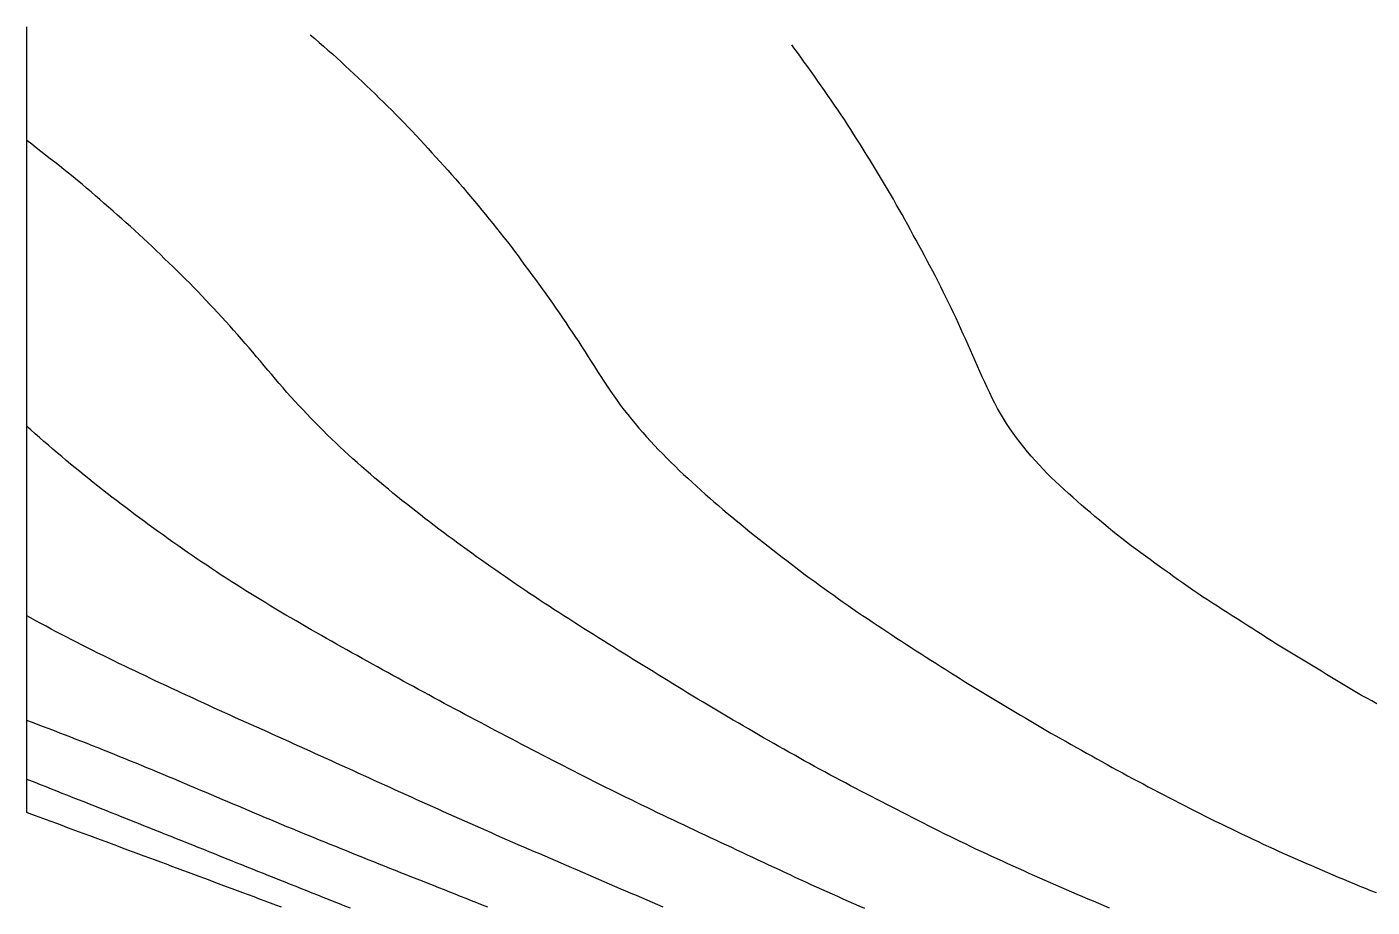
# Model space of a CAD drawing. Extents: x -4 to 218, y 0 to 27.
# Drawn here: x -3.95 to 19.06, y 9.73 to 24.79 of the extents above; entities that cross this region are included whole.
import ezdxf

# ---------------------------------------------------------------- set-up
doc = ezdxf.new("R2010")
doc.units = 0
doc.header["$MEASUREMENT"] = 0
doc.layers.add('Buttocks', color=7, linetype='Continuous')

msp = doc.modelspace()

# ---------------------------------------------------------------- linework, layer by layer
at = {"layer": 'Buttocks', "color": 135}
for points in [[(0.40865, 9.73063), (0.31156, 9.76699), (0.21802, 9.80201), (0.12543, 9.83667), (0.03061, 9.87216), (-0.06109, 9.90646), (-0.15541, 9.94172), (-0.25287, 9.97812), (-0.34431, 10.01226), (-0.43751, 10.04703), (-0.53208, 10.08229), (-0.6235, 10.11636), (-0.71749, 10.15137), (-0.81341, 10.18708), (-0.90541, 10.22133), (-1.00098, 10.25689), (-1.0959, 10.2922), (-1.18685, 10.32602), (-1.28183, 10.36134), (-1.37487, 10.39592), (-1.46725, 10.43026), (-1.56246, 10.46564), (-1.65604, 10.50041), (-1.7495, 10.53512), (-1.84572, 10.57086), (-1.93965, 10.60573), (-2.03167, 10.6399), (-2.12698, 10.67527), (-2.22174, 10.71044), (-2.31244, 10.7441), (-2.4076, 10.7794), (-2.501, 10.81405), (-2.59341, 10.84833), (-2.68845, 10.88357), (-2.78145, 10.91806), (-2.8741, 10.95242), (-2.96941, 10.98776), (-3.06302, 11.02247), (-3.15537, 11.0567), (-3.25111, 11.0922), (-3.34583, 11.12731), (-3.43808, 11.1615), (-3.53389, 11.19701), (-3.62858, 11.23211), (-3.72003, 11.26601), (-3.8155, 11.30139), (-3.91125, 11.33688), (-3.948, 11.3505), (-3.948, 11.41398), (-3.948, 11.51565), (-3.948, 11.61215), (-3.948, 11.71515), (-3.948, 11.81667), (-3.948, 11.91488), (-3.948, 12.00943), (-3.948, 12.11699), (-3.948, 12.21449), (-3.948, 12.31659), (-3.948, 12.4129), (-3.948, 12.51286), (-3.948, 12.61382), (-3.948, 12.71727), (-3.948, 12.81613), (-3.948, 12.91481), (-3.948, 13.01498), (-3.948, 13.11489), (-3.948, 13.21214), (-3.948, 13.31822), (-3.948, 13.41435), (-3.948, 13.5139), (-3.948, 13.6169), (-3.948, 13.71359), (-3.948, 13.81816), (-3.948, 13.91848), (-3.948, 14.01533), (-3.948, 14.11128), (-3.948, 14.21332), (-3.948, 14.31598), (-3.948, 14.41048), (-3.948, 14.51324), (-3.948, 14.61622), (-3.948, 14.71643), (-3.948, 14.81484), (-3.948, 14.91605), (-3.948, 15.01945), (-3.948, 15.11093), (-3.948, 15.21716), (-3.948, 15.31712), (-3.948, 15.41615), (-3.948, 15.51768), (-3.948, 15.61326), (-3.948, 15.71791), (-3.948, 15.81355), (-3.948, 15.91759), (-3.948, 16.0166), (-3.948, 16.11938), (-3.948, 16.2134), (-3.948, 16.31833), (-3.948, 16.41707), (-3.948, 16.51511), (-3.948, 16.61806), (-3.948, 16.71807), (-3.948, 16.81373), (-3.948, 16.91702), (-3.948, 17.01838), (-3.948, 17.11729), (-3.948, 17.215), (-3.948, 17.3177), (-3.948, 17.41796), (-3.948, 17.51415), (-3.948, 17.61731), (-3.948, 17.71784), (-3.948, 17.81621), (-3.948, 17.91624), (-3.948, 18.01783), (-3.948, 18.11879), (-3.948, 18.21903), (-3.948, 18.31572), (-3.948, 18.41579), (-3.948, 18.51899), (-3.948, 18.62212), (-3.948, 18.7213), (-3.948, 18.81886), (-3.948, 18.92122), (-3.948, 19.0216), (-3.948, 19.12091), (-3.948, 19.22168), (-3.948, 19.32028), (-3.948, 19.42023), (-3.948, 19.52216), (-3.948, 19.62265), (-3.948, 19.7192), (-3.948, 19.82271), (-3.948, 19.85647), (-3.948, 19.91758), (-3.948, 20.02156), (-3.948, 20.1234), (-3.948, 20.22009), (-3.948, 20.31971), (-3.948, 20.41988), (-3.948, 20.51938), (-3.948, 20.61746), (-3.948, 20.71465), (-3.948, 20.81813), (-3.948, 20.9203), (-3.948, 21.02378), (-3.948, 21.12462), (-3.948, 21.21878), (-3.948, 21.32053), (-3.948, 21.42083), (-3.948, 21.51809), (-3.948, 21.61324), (-3.948, 21.71908), (-3.948, 21.82186), (-3.948, 21.92267), (-3.948, 22.02448), (-3.948, 22.12032), (-3.948, 22.21929), (-3.948, 22.31977), (-3.948, 22.4195), (-3.948, 22.51558), (-3.948, 22.62074), (-3.948, 22.7245), (-3.948, 22.82276), (-3.948, 22.92197), (-3.948, 23.02147), (-3.948, 23.11991), (-3.948, 23.21718), (-3.948, 23.31783), (-3.948, 23.42068), (-3.948, 23.52296), (-3.948, 23.62464), (-3.948, 23.72525), (-3.948, 23.82134), (-3.948, 23.91925), (-3.948, 24.0209), (-3.948, 24.12049), (-3.948, 24.22183), (-3.948, 24.32438), (-3.948, 24.42693), (-3.948, 24.52363), (-3.948, 24.62288), (-3.948, 24.72), (-3.948, 24.79147)], [(1.58366, 9.71359), (1.4909, 9.75056), (1.39811, 9.78757), (1.3049, 9.82476), (1.21162, 9.862), (1.11871, 9.89911), (1.02583, 9.93621), (0.93334, 9.97317), (0.84024, 10.01039), (0.74763, 10.04741), (0.65452, 10.08464), (0.56139, 10.12188), (0.46827, 10.1591), (0.37599, 10.19598), (0.28269, 10.23323), (0.18931, 10.27044), (0.0963, 10.3074), (0.00382, 10.34422), (-0.08924, 10.38147), (-0.1822, 10.41878), (-0.27493, 10.45603), (-0.36724, 10.49312), (-0.46014, 10.53044), (-0.55347, 10.56792), (-0.64624, 10.60514), (-0.73949, 10.64253), (-0.83225, 10.67969), (-0.92461, 10.71665), (-1.01779, 10.7539), (-1.11072, 10.79102), (-1.20362, 10.8281), (-1.29689, 10.86531), (-1.3897, 10.90231), (-1.48243, 10.93927), (-1.57505, 10.97616), (-1.66832, 11.01332), (-1.76155, 11.05045), (-1.85505, 11.08771), (-1.94756, 11.12472), (-2.04054, 11.16182), (-2.1331, 11.19871), (-2.22592, 11.2357), (-2.31881, 11.27269), (-2.4119, 11.30977), (-2.50467, 11.34671), (-2.59772, 11.38375), (-2.6909, 11.42084), (-2.78428, 11.458), (-2.87671, 11.49477), (-2.96989, 11.53181), (-3.0637, 11.56897), (-3.15623, 11.60551), (-3.24891, 11.64215), (-3.34222, 11.67905), (-3.43498, 11.71575), (-3.52789, 11.7525), (-3.62095, 11.78932), (-3.71383, 11.82607), (-3.807, 11.86293), (-3.90026, 11.89983), (-3.948, 11.91872), (-3.948, 11.96899), (-3.948, 12.07095), (-3.948, 12.16924), (-3.948, 12.26826), (-3.948, 12.37124), (-3.948, 12.46904), (-3.948, 12.56967), (-3.948, 12.67034), (-3.948, 12.76978), (-3.948, 12.86921), (-3.948, 12.9703), (-3.948, 13.06875), (-3.948, 13.17157), (-3.948, 13.26919), (-3.948, 13.37228), (-3.948, 13.46988), (-3.948, 13.57189), (-3.948, 13.67015), (-3.948, 13.77218), (-3.948, 13.87025), (-3.948, 13.97219), (-3.948, 14.06977), (-3.948, 14.17127), (-3.948, 14.27252), (-3.948, 14.37228), (-3.948, 14.47237), (-3.948, 14.57238), (-3.948, 14.67225), (-3.948, 14.77174), (-3.948, 14.87093), (-3.948, 14.97015), (-3.948, 15.07202), (-3.948, 15.17273), (-3.948, 15.27131), (-3.948, 15.37025), (-3.948, 15.47327), (-3.948, 15.57176), (-3.948, 15.67069), (-3.948, 15.77285), (-3.948, 15.87223), (-3.948, 15.97091), (-3.948, 16.07356), (-3.948, 16.17195), (-3.948, 16.27301), (-3.948, 16.37207), (-3.948, 16.47351), (-3.948, 16.5715), (-3.948, 16.67332), (-3.948, 16.77131), (-3.948, 16.87259), (-3.948, 16.97394), (-3.948, 17.07123), (-3.948, 17.17345), (-3.948, 17.27342), (-3.948, 17.37237), (-3.948, 17.47401), (-3.948, 17.57175), (-3.948, 17.67421), (-3.948, 17.77427), (-3.948, 17.87414), (-3.948, 17.97339), (-3.948, 18.07258), (-3.948, 18.17258), (-3.948, 18.27293), (-3.948, 18.37424), (-3.948, 18.47461), (-3.948, 18.57436), (-3.948, 18.67498), (-3.948, 18.77454), (-3.948, 18.87313), (-3.948, 18.97193), (-3.948, 19.07522), (-3.948, 19.17357), (-3.948, 19.27278), (-3.948, 19.37388), (-3.948, 19.4751), (-3.948, 19.57523), (-3.948, 19.67446), (-3.948, 19.77461), (-3.948, 19.87391), (-3.948, 19.97288), (-3.948, 20.07362), (-3.948, 20.17431), (-3.948, 20.27511), (-3.948, 20.37535), (-3.948, 20.47485), (-3.948, 20.57401), (-3.948, 20.6727), (-3.948, 20.77558), (-3.948, 20.87428), (-3.948, 20.97451), (-3.948, 21.07543), (-3.948, 21.17388), (-3.948, 21.27575), (-3.948, 21.37546), (-3.948, 21.4744), (-3.948, 21.57375), (-3.948, 21.67359), (-3.948, 21.7758), (-3.948, 21.87532), (-3.948, 21.97469), (-3.948, 22.07569), (-3.948, 22.17556), (-3.948, 22.27527), (-3.948, 22.37474), (-3.948, 22.47379), (-3.948, 22.577), (-3.948, 22.67602), (-3.948, 22.77427), (-3.948, 22.8772), (-3.948, 22.97609), (-3.948, 23.07438), (-3.948, 23.17703), (-3.948, 23.27718), (-3.948, 23.37566), (-3.948, 23.47458), (-3.948, 23.57753), (-3.948, 23.67644), (-3.948, 23.77572), (-3.948, 23.87479), (-3.948, 23.97701), (-3.948, 24.07833), (-3.948, 24.17777), (-3.948, 24.27748), (-3.948, 24.37651), (-3.948, 24.47581), (-3.948, 24.57551), (-3.948, 24.67521), (-3.948, 24.79147)], [(3.93487, 9.73219), (3.8419, 9.76895), (3.74903, 9.80562), (3.65535, 9.84258), (3.56257, 9.87926), (3.46965, 9.91608), (3.37669, 9.95296), (3.28454, 9.98954), (3.19128, 10.02657), (3.09826, 10.06351), (3.00543, 10.10038), (2.91225, 10.13738), (2.8188, 10.17447), (2.7262, 10.2112), (2.63322, 10.24804), (2.54002, 10.28491), (2.44717, 10.32171), (2.35405, 10.35881), (2.26181, 10.39568), (2.16878, 10.43292), (2.07598, 10.47011), (1.98356, 10.50717), (1.89036, 10.54455), (1.79718, 10.58193), (1.70466, 10.61905), (1.61168, 10.65635), (1.51891, 10.69356), (1.42591, 10.73082), (1.33286, 10.76815), (1.24042, 10.80582), (1.14841, 10.84348), (1.05565, 10.8815), (0.96313, 10.91945), (0.87052, 10.95746), (0.77778, 10.99554), (0.68523, 11.03357), (0.59271, 11.0716), (0.50026, 11.10963), (0.4083, 11.14751), (0.31537, 11.18594), (0.22271, 11.22482), (0.13077, 11.26353), (0.03889, 11.30221), (-0.05271, 11.34079), (-0.14535, 11.37982), (-0.23755, 11.41869), (-0.32957, 11.45753), (-0.42209, 11.49662), (-0.51367, 11.53537), (-0.60627, 11.57459), (-0.69793, 11.61345), (-0.79035, 11.65265), (-0.88283, 11.69188), (-0.97431, 11.73061), (-1.06666, 11.76962), (-1.15894, 11.80861), (-1.25124, 11.8476), (-1.34317, 11.88641), (-1.43515, 11.9252), (-1.52715, 11.96395), (-1.61948, 12.00276), (-1.71204, 12.04153), (-1.80436, 12.08003), (-1.89659, 12.11829), (-1.98885, 12.15635), (-2.08169, 12.19439), (-2.17449, 12.23215), (-2.26666, 12.2695), (-2.3592, 12.3069), (-2.45202, 12.34436), (-2.54552, 12.38203), (-2.63805, 12.41924), (-2.73091, 12.45648), (-2.82372, 12.49356), (-2.91665, 12.53042), (-3.00972, 12.56699), (-3.10275, 12.60317), (-3.19631, 12.63929), (-3.28971, 12.67521), (-3.38306, 12.71103), (-3.47636, 12.74676), (-3.56961, 12.78243), (-3.66312, 12.81814), (-3.75642, 12.85368), (-3.85076, 12.88946), (-3.948, 12.92617), (-3.948, 13.0261), (-3.948, 13.12304), (-3.948, 13.22617), (-3.948, 13.3245), (-3.948, 13.42507), (-3.948, 13.52577), (-3.948, 13.62428), (-3.948, 13.72637), (-3.948, 13.82294), (-3.948, 13.92601), (-3.948, 14.02672), (-3.948, 14.12618), (-3.948, 14.22556), (-3.948, 14.32282), (-3.948, 14.42181), (-3.948, 14.52308), (-3.948, 14.62225), (-3.948, 14.72338), (-3.948, 14.82522), (-3.948, 14.92626), (-3.948, 15.02626), (-3.948, 15.12403), (-3.948, 15.224), (-3.948, 15.32613), (-3.948, 15.42641), (-3.948, 15.52239), (-3.948, 15.62543), (-3.948, 15.72708), (-3.948, 15.82535), (-3.948, 15.92425), (-3.948, 16.027), (-3.948, 16.12406), (-3.948, 16.22586), (-3.948, 16.3259), (-3.948, 16.42564), (-3.948, 16.52442), (-3.948, 16.62666), (-3.948, 16.72341), (-3.948, 16.82717), (-3.948, 16.92499), (-3.948, 17.02595), (-3.948, 17.12687), (-3.948, 17.22258), (-3.948, 17.32728), (-3.948, 17.42489), (-3.948, 17.52637), (-3.948, 17.62479), (-3.948, 17.72483), (-3.948, 17.8243), (-3.948, 17.92716), (-3.948, 18.02602), (-3.948, 18.12597), (-3.948, 18.22592), (-3.948, 18.3237), (-3.948, 18.42542), (-3.948, 18.52654), (-3.948, 18.62543), (-3.948, 18.7229), (-3.948, 18.82638), (-3.948, 18.92627), (-3.948, 19.02425), (-3.948, 19.12727), (-3.948, 19.22443), (-3.948, 19.32585), (-3.948, 19.42602), (-3.948, 19.52257), (-3.948, 19.62481), (-3.948, 19.7264), (-3.948, 19.82704), (-3.948, 19.9266), (-3.948, 20.02632), (-3.948, 20.12565), (-3.948, 20.22461), (-3.948, 20.3232), (-3.948, 20.42304), (-3.948, 20.52419), (-3.948, 20.62482), (-3.948, 20.72399), (-3.948, 20.8224), (-3.948, 20.92549), (-3.948, 21.02495), (-3.948, 21.12704), (-3.948, 21.22639), (-3.948, 21.32559), (-3.948, 21.42305), (-3.948, 21.52248), (-3.948, 21.62377), (-3.948, 21.72544), (-3.948, 21.82738), (-3.948, 21.92698), (-3.948, 22.02476), (-3.948, 22.12498), (-3.948, 22.22769), (-3.948, 22.32608), (-3.948, 22.42384), (-3.948, 22.52713), (-3.948, 22.62638), (-3.948, 22.72348), (-3.948, 22.82754), (-3.948, 22.92683), (-3.948, 23.02355), (-3.948, 23.12743), (-3.948, 23.22729), (-3.948, 23.32367), (-3.948, 23.42589), (-3.948, 23.52779), (-3.948, 23.62639), (-3.948, 23.72417), (-3.948, 23.8252), (-3.948, 23.92706), (-3.948, 24.02784), (-3.948, 24.12676), (-3.948, 24.22499), (-3.948, 24.32333), (-3.948, 24.4257), (-3.948, 24.52733), (-3.948, 24.62799), (-3.948, 24.72765), (-3.948, 24.79147)], [(6.93617, 9.7319), (6.8442, 9.77129), (6.7521, 9.81091), (6.66038, 9.85057), (6.56849, 9.89002), (6.47667, 9.92938), (6.38469, 9.96881), (6.29292, 10.00819), (6.2011, 10.04765), (6.10885, 10.08743), (6.01693, 10.12727), (5.92538, 10.16699), (5.83376, 10.20653), (5.74202, 10.24593), (5.64994, 10.28542), (5.55804, 10.32489), (5.46647, 10.36429), (5.37431, 10.40407), (5.28269, 10.4437), (5.19074, 10.48352), (5.09886, 10.52332), (5.00721, 10.56299), (4.91515, 10.60269), (4.82316, 10.64219), (4.73191, 10.68156), (4.63979, 10.72148), (4.5481, 10.7613), (4.45663, 10.80109), (4.36496, 10.841), (4.27337, 10.88091), (4.18134, 10.92107), (4.08957, 10.96117), (3.99792, 11.00135), (3.90624, 11.04187), (3.81509, 11.08211), (3.72331, 11.1225), (3.63223, 11.16263), (3.54088, 11.203), (3.44917, 11.24365), (3.35795, 11.28423), (3.26663, 11.325), (3.17522, 11.36594), (3.08424, 11.40678), (2.99302, 11.4478), (2.90159, 11.48898), (2.81031, 11.53015), (2.71929, 11.57123), (2.62793, 11.61246), (2.53685, 11.65373), (2.44611, 11.69488), (2.35505, 11.73622), (2.2639, 11.77764), (2.17272, 11.81911), (2.08182, 11.8605), (1.99062, 11.90208), (1.89996, 11.94348), (1.80855, 11.98528), (1.71783, 12.02681), (1.62712, 12.06837), (1.53584, 12.1102), (1.44484, 12.15182), (1.35358, 12.19294), (1.26235, 12.23414), (1.1717, 12.27515), (1.08045, 12.31647), (0.98929, 12.35777), (0.89832, 12.39901), (0.8072, 12.44034), (0.716, 12.48173), (0.62517, 12.52296), (0.53369, 12.5645), (0.44287, 12.60574), (0.35183, 12.64706), (0.26065, 12.68837), (0.16885, 12.72921), (0.07795, 12.76965), (-0.01333, 12.81036), (-0.10456, 12.85112), (-0.19585, 12.89196), (-0.28718, 12.9329), (-0.3786, 12.97397), (-0.46984, 13.01507), (-0.56102, 13.05628), (-0.65217, 13.09768), (-0.74281, 13.13915), (-0.83395, 13.18133), (-0.92482, 13.2231), (-1.01581, 13.26435), (-1.10691, 13.30563), (-1.19805, 13.34725), (-1.28874, 13.38908), (-1.37912, 13.43111), (-1.46968, 13.47345), (-1.56052, 13.51609), (-1.65078, 13.55855), (-1.74148, 13.60132), (-1.83178, 13.64404), (-1.9224, 13.68734), (-2.0122, 13.73033), (-2.10261, 13.77334), (-2.19305, 13.81644), (-2.28269, 13.85937), (-2.37327, 13.9031), (-2.46341, 13.94701), (-2.55271, 13.99084), (-2.64255, 14.03516), (-2.73223, 14.07957), (-2.82202, 14.12421), (-2.91171, 14.16918), (-3.00034, 14.21447), (-3.08961, 14.25981), (-3.17854, 14.30507), (-3.26741, 14.3506), (-3.35627, 14.39662), (-3.44515, 14.44321), (-3.5332, 14.48988), (-3.62136, 14.53697), (-3.70976, 14.58442), (-3.79773, 14.63182), (-3.88572, 14.67943), (-3.948, 14.71361), (-3.948, 14.74314), (-3.948, 14.84407), (-3.948, 14.94386), (-3.948, 15.04306), (-3.948, 15.14385), (-3.948, 15.24463), (-3.948, 15.34489), (-3.948, 15.44512), (-3.948, 15.54555), (-3.948, 15.64291), (-3.948, 15.7438), (-3.948, 15.84457), (-3.948, 15.94491), (-3.948, 16.04518), (-3.948, 16.14361), (-3.948, 16.24477), (-3.948, 16.34544), (-3.948, 16.44368), (-3.948, 16.5456), (-3.948, 16.64355), (-3.948, 16.74556), (-3.948, 16.84355), (-3.948, 16.94531), (-3.948, 17.04366), (-3.948, 17.14552), (-3.948, 17.24367), (-3.948, 17.34577), (-3.948, 17.44364), (-3.948, 17.54546), (-3.948, 17.64566), (-3.948, 17.74531), (-3.948, 17.84558), (-3.948, 17.94563), (-3.948, 18.04558), (-3.948, 18.14567), (-3.948, 18.24515), (-3.948, 18.34361), (-3.948, 18.44582), (-3.948, 18.5457), (-3.948, 18.64561), (-3.948, 18.74582), (-3.948, 18.84575), (-3.948, 18.94326), (-3.948, 19.04503), (-3.948, 19.14592), (-3.948, 19.24451), (-3.948, 19.34571), (-3.948, 19.44477), (-3.948, 19.54278), (-3.948, 19.64555), (-3.948, 19.74538), (-3.948, 19.84506), (-3.948, 19.94431), (-3.948, 20.04386), (-3.948, 20.14377), (-3.948, 20.24359), (-3.948, 20.34477), (-3.948, 20.44547), (-3.948, 20.54565), (-3.948, 20.64544), (-3.948, 20.74464), (-3.948, 20.84419), (-3.948, 20.94434), (-3.948, 21.04572), (-3.948, 21.14585), (-3.948, 21.24533), (-3.948, 21.34468), (-3.948, 21.44438), (-3.948, 21.54461), (-3.948, 21.64524), (-3.948, 21.74535), (-3.948, 21.84575), (-3.948, 21.94602), (-3.948, 22.04587), (-3.948, 22.14441), (-3.948, 22.24432), (-3.948, 22.34517), (-3.948, 22.44593), (-3.948, 22.5464), (-3.948, 22.64465), (-3.948, 22.74432), (-3.948, 22.84562), (-3.948, 22.94627), (-3.948, 23.04599), (-3.948, 23.14401), (-3.948, 23.2448), (-3.948, 23.34566), (-3.948, 23.44606), (-3.948, 23.54617), (-3.948, 23.64395), (-3.948, 23.74466), (-3.948, 23.84533), (-3.948, 23.94627), (-3.948, 24.04654), (-3.948, 24.14597), (-3.948, 24.24442), (-3.948, 24.34455), (-3.948, 24.44546), (-3.948, 24.54593), (-3.948, 24.64624), (-3.948, 24.74664), (-3.948, 24.79147)], [(10.38023, 9.71146), (10.28823, 9.75051), (10.19653, 9.79058), (10.1055, 9.83082), (10.01398, 9.87147), (9.9226, 9.91215), (9.83111, 9.95293), (9.74005, 9.99357), (9.64866, 10.03438), (9.55712, 10.07532), (9.4658, 10.11649), (9.375, 10.15842), (9.28442, 10.2004), (9.1936, 10.24252), (9.10305, 10.28447), (9.01225, 10.32651), (8.92164, 10.36844), (8.8307, 10.41051), (8.739, 10.453), (8.64934, 10.49518), (8.55892, 10.53771), (8.46834, 10.58031), (8.37768, 10.62295), (8.28727, 10.66547), (8.19637, 10.7082), (8.10572, 10.75074), (8.01499, 10.79296), (7.92462, 10.83511), (7.83391, 10.87759), (7.74352, 10.92001), (7.65279, 10.96266), (7.56245, 11.00525), (7.47204, 11.04805), (7.38153, 11.09088), (7.29084, 11.13359), (7.20106, 11.17601), (7.11007, 11.21921), (7.02014, 11.26205), (6.92982, 11.30516), (6.83954, 11.3483), (6.74908, 11.39157), (6.6589, 11.43504), (6.56917, 11.47863), (6.47951, 11.52224), (6.38947, 11.56611), (6.29942, 11.61009), (6.20976, 11.65404), (6.11992, 11.69833), (6.03, 11.74292), (5.94086, 11.78736), (5.85075, 11.8323), (5.76172, 11.87672), (5.67225, 11.92178), (5.58301, 11.96698), (5.49424, 12.0121), (5.40484, 12.05769), (5.31562, 12.10337), (5.22674, 12.1491), (5.13762, 12.19517), (5.04923, 12.24102), (4.96028, 12.28717), (4.87113, 12.33312), (4.78265, 12.37886), (4.69392, 12.42496), (4.60517, 12.4712), (4.51655, 12.51747), (4.42794, 12.56382), (4.33949, 12.61017), (4.2506, 12.65683), (4.16219, 12.7033), (4.07383, 12.74981), (3.98513, 12.79659), (3.89615, 12.84376), (3.80831, 12.89052), (3.72005, 12.9373), (3.63153, 12.98422), (3.54328, 13.03105), (3.45505, 13.07795), (3.36672, 13.12503), (3.27839, 13.17226), (3.19033, 13.21952), (3.10216, 13.26701), (3.01416, 13.3146), (2.9265, 13.36218), (2.83848, 13.41011), (2.75063, 13.45797), (2.66257, 13.50585), (2.57436, 13.55353), (2.48663, 13.6011), (2.39884, 13.64902), (2.31102, 13.69712), (2.22382, 13.745), (2.13607, 13.79327), (2.04829, 13.84164), (1.96065, 13.89003), (1.87319, 13.93839), (1.78576, 13.98684), (1.69808, 14.03555), (1.61074, 14.08426), (1.52328, 14.13339), (1.43645, 14.18243), (1.349, 14.23161), (1.26192, 14.28057), (1.17502, 14.32961), (1.0881, 14.37895), (1.00111, 14.42864), (0.91427, 14.47852), (0.82779, 14.52847), (0.74152, 14.57853), (0.65474, 14.62912), (0.56855, 14.67954), (0.48225, 14.73022), (0.39607, 14.78109), (0.30971, 14.83253), (0.22432, 14.88425), (0.13877, 14.93607), (0.05338, 14.98792), (-0.03195, 15.04008), (-0.11693, 15.09255), (-0.20178, 15.14546), (-0.28642, 15.19873), (-0.37125, 15.25258), (-0.45531, 15.30635), (-0.53937, 15.36051), (-0.62323, 15.41494), (-0.7069, 15.46974), (-0.79038, 15.52516), (-0.8734, 15.581), (-0.95654, 15.63684), (-1.03921, 15.69259), (-1.12188, 15.74911), (-1.20437, 15.80611), (-1.28615, 15.86299), (-1.36847, 15.92055), (-1.44998, 15.97784), (-1.5319, 16.03577), (-1.61327, 16.09375), (-1.69461, 16.15216), (-1.77567, 16.21077), (-1.85656, 16.26949), (-1.93756, 16.32837), (-2.01861, 16.38755), (-2.09846, 16.44696), (-2.17864, 16.50692), (-2.25862, 16.56698), (-2.33854, 16.6273), (-2.418, 16.68777), (-2.49749, 16.74891), (-2.57637, 16.81029), (-2.65504, 16.87204), (-2.73336, 16.93386), (-2.81196, 16.99619), (-2.89044, 17.05879), (-2.96803, 17.12197), (-3.04519, 17.18497), (-3.12254, 17.24832), (-3.19986, 17.31213), (-3.27658, 17.37613), (-3.35307, 17.44056), (-3.42938, 17.50531), (-3.50565, 17.57034), (-3.58115, 17.63512), (-3.65719, 17.70081), (-3.73255, 17.76633), (-3.8077, 17.83194), (-3.8833, 17.89816), (-3.948, 17.95528), (-3.948, 17.97014), (-3.948, 18.06907), (-3.948, 18.1704), (-3.948, 18.26939), (-3.948, 18.37038), (-3.948, 18.46973), (-3.948, 18.56966), (-3.948, 18.67036), (-3.948, 18.77002), (-3.948, 18.86994), (-3.948, 18.96993), (-3.948, 19.06981), (-3.948, 19.17057), (-3.948, 19.27039), (-3.948, 19.37079), (-3.948, 19.47052), (-3.948, 19.56962), (-3.948, 19.66919), (-3.948, 19.76909), (-3.948, 19.8693), (-3.948, 19.96961), (-3.948, 20.06997), (-3.948, 20.1707), (-3.948, 20.27073), (-3.948, 20.37073), (-3.948, 20.47085), (-3.948, 20.57065), (-3.948, 20.67078), (-3.948, 20.77123), (-3.948, 20.87129), (-3.948, 20.97019), (-3.948, 21.06985), (-3.948, 21.16988), (-3.948, 21.27009), (-3.948, 21.37037), (-3.948, 21.47077), (-3.948, 21.57099), (-3.948, 21.67109), (-3.948, 21.76981), (-3.948, 21.87014), (-3.948, 21.97062), (-3.948, 22.07105), (-3.948, 22.17164), (-3.948, 22.27167), (-3.948, 22.37138), (-3.948, 22.47116), (-3.948, 22.57057), (-3.948, 22.6708), (-3.948, 22.77056), (-3.948, 22.87092), (-3.948, 22.97091), (-3.948, 23.07053), (-3.948, 23.17038), (-3.948, 23.27048), (-3.948, 23.37065), (-3.948, 23.47081), (-3.948, 23.57143), (-3.948, 23.67166), (-3.948, 23.77145), (-3.948, 23.87175), (-3.948, 23.97191), (-3.948, 24.07191), (-3.948, 24.17215), (-3.948, 24.27218), (-3.948, 24.37237), (-3.948, 24.47177), (-3.948, 24.57251), (-3.948, 24.67239), (-3.948, 24.77267), (-3.948, 24.79147)], [(14.57012, 9.71693), (14.47751, 9.75565), (14.38539, 9.79429), (14.29339, 9.833), (14.20108, 9.87199), (14.10914, 9.91096), (14.01691, 9.9502), (13.92505, 9.98941), (13.83308, 10.02877), (13.7411, 10.06821), (13.64926, 10.10764), (13.55711, 10.14725), (13.46534, 10.18743), (13.37428, 10.22832), (13.28284, 10.2695), (13.19156, 10.31066), (13.10093, 10.35157), (13.00952, 10.3929), (12.9183, 10.43426), (12.82718, 10.47575), (12.73614, 10.51737), (12.64552, 10.55894), (12.55461, 10.60074), (12.46348, 10.64271), (12.37259, 10.68462), (12.28138, 10.72691), (12.19173, 10.77011), (12.10167, 10.81371), (12.01176, 10.85737), (11.92181, 10.9012), (11.83193, 10.94524), (11.74219, 10.98947), (11.65261, 11.03388), (11.56278, 11.07859), (11.47337, 11.12322), (11.3835, 11.16818), (11.29451, 11.21281), (11.20506, 11.25804), (11.11622, 11.30382), (11.02738, 11.34999), (10.93873, 11.39611), (10.85002, 11.44218), (10.76109, 11.48829), (10.67242, 11.53416), (10.58356, 11.58003), (10.49415, 11.6261), (10.40527, 11.67186), (10.31632, 11.71764), (10.22756, 11.76383), (10.13917, 11.81034), (10.05048, 11.85718), (9.96233, 11.90387), (9.87413, 11.95079), (9.78579, 11.99806), (9.69772, 12.04545), (9.60973, 12.09297), (9.52153, 12.14075), (9.43367, 12.18873), (9.34666, 12.23767), (9.25965, 12.28665), (9.17253, 12.33573), (9.08528, 12.38493), (8.9978, 12.43431), (8.91079, 12.48346), (8.8238, 12.53265), (8.73655, 12.58224), (8.65032, 12.632), (8.56365, 12.68213), (8.47706, 12.73232), (8.39068, 12.78252), (8.30414, 12.833), (8.21761, 12.88364), (8.13121, 12.93431), (8.04467, 12.98499), (7.95861, 13.03554), (7.87309, 13.08628), (7.78698, 13.13753), (7.70118, 13.18871), (7.6151, 13.24019), (7.52914, 13.29184), (7.44337, 13.34401), (7.35837, 13.39587), (7.27274, 13.44777), (7.18733, 13.49961), (7.10195, 13.55164), (7.01675, 13.60384), (6.93164, 13.6562), (6.84629, 13.70883), (6.76099, 13.76151), (6.67558, 13.81418), (6.59044, 13.86648), (6.50555, 13.91903), (6.42057, 13.97174), (6.33558, 14.02455), (6.25056, 14.07745), (6.16583, 14.13028), (6.08083, 14.18342), (5.996, 14.2366), (5.91137, 14.28969), (5.8264, 14.3428), (5.74158, 14.39577), (5.65692, 14.44891), (5.5722, 14.5023), (5.48762, 14.55579), (5.40337, 14.60927), (5.31899, 14.66306), (5.23437, 14.71729), (5.15072, 14.77122), (5.06654, 14.82578), (4.98236, 14.88047), (4.89834, 14.93491), (4.81473, 14.98952), (4.73147, 15.0446), (4.64841, 15.09996), (4.56512, 15.15583), (4.48233, 15.21168), (4.39954, 15.26788), (4.31679, 15.32444), (4.23445, 15.38105), (4.15229, 15.43787), (4.06969, 15.49533), (3.98792, 15.55267), (3.90612, 15.61092), (3.82494, 15.66918), (3.74399, 15.72718), (3.66265, 15.78563), (3.58187, 15.84403), (3.50064, 15.90322), (3.42013, 15.96237), (3.33969, 16.02189), (3.25946, 16.08162), (3.17946, 16.14149), (3.09945, 16.20162), (3.01929, 16.26211), (2.93997, 16.32227), (2.8602, 16.38318), (2.78114, 16.44426), (2.70224, 16.50612), (2.6232, 16.56806), (2.54449, 16.62976), (2.4667, 16.69148), (2.38834, 16.7546), (2.31087, 16.81773), (2.23361, 16.88131), (2.15689, 16.94501), (2.07996, 17.00948), (2.00359, 17.07417), (1.92772, 17.13914), (1.85211, 17.20461), (1.77668, 17.27059), (1.70185, 17.33673), (1.62719, 17.40352), (1.55319, 17.47087), (1.4798, 17.53903), (1.40647, 17.60749), (1.33349, 17.67591), (1.26156, 17.74497), (1.18978, 17.81506), (1.11871, 17.88531), (1.04829, 17.95575), (0.97784, 18.02717), (0.90804, 18.09897), (0.83875, 18.17129), (0.77024, 18.2438), (0.70174, 18.31727), (0.63424, 18.39062), (0.56689, 18.46475), (0.50016, 18.53911), (0.43369, 18.61417), (0.36783, 18.68967), (0.30276, 18.76568), (0.23817, 18.84211), (0.17347, 18.91845), (0.10919, 18.99465), (0.045, 19.07114), (-0.01952, 19.14789), (-0.08403, 19.22429), (-0.14886, 19.30056), (-0.21381, 19.3763), (-0.27939, 19.45203), (-0.34522, 19.52727), (-0.41186, 19.60258), (-0.47851, 19.67702), (-0.54583, 19.75125), (-0.61318, 19.82458), (-0.68126, 19.898), (-0.74969, 19.97128), (-0.81802, 20.04419), (-0.88641, 20.11723), (-0.95459, 20.19045), (-1.02319, 20.26322), (-1.09299, 20.33513), (-1.16329, 20.40586), (-1.23426, 20.47623), (-1.30573, 20.54655), (-1.37706, 20.61636), (-1.4487, 20.68622), (-1.52056, 20.75609), (-1.59225, 20.82563), (-1.66429, 20.89538), (-1.73623, 20.96491), (-1.8083, 21.03445), (-1.88026, 21.10377), (-1.95256, 21.1733), (-2.02549, 21.2423), (-2.09982, 21.30884), (-2.17423, 21.37474), (-2.2491, 21.44085), (-2.32438, 21.50719), (-2.39964, 21.57339), (-2.4749, 21.63946), (-2.55012, 21.70539), (-2.6252, 21.77105), (-2.7008, 21.83702), (-2.7762, 21.90262), (-2.85178, 21.96815), (-2.92769, 22.03361), (-3.00396, 22.09886), (-3.08037, 22.16338), (-3.15734, 22.22709), (-3.23528, 22.29003), (-3.31365, 22.35202), (-3.39237, 22.41374), (-3.47098, 22.47518), (-3.54989, 22.53672), (-3.62881, 22.59818), (-3.70785, 22.65969), (-3.78685, 22.72112), (-3.8658, 22.78248), (-3.948, 22.84636), (-3.948, 22.95025), (-3.948, 23.04487), (-3.948, 23.14985), (-3.948, 23.24841), (-3.948, 23.34284), (-3.948, 23.44923), (-3.948, 23.55049), (-3.948, 23.6498), (-3.948, 23.7492), (-3.948, 23.84839), (-3.948, 23.94807), (-3.948, 24.04825), (-3.948, 24.14864), (-3.948, 24.24899), (-3.948, 24.3503), (-3.948, 24.45058), (-3.948, 24.55096), (-3.948, 24.65087), (-3.948, 24.75054), (-3.948, 24.79147)], [(0.89931, 24.65672), (0.97491, 24.59171), (1.05072, 24.52625), (1.12617, 24.46059), (1.20131, 24.39453), (1.27607, 24.32803), (1.35035, 24.26114), (1.42432, 24.19373), (1.49786, 24.12596), (1.5711, 24.05783), (1.64409, 23.98942), (1.71681, 23.9208), (1.78935, 23.85196), (1.86171, 23.78293), (1.93389, 23.71371), (2.0059, 23.6443), (2.07774, 23.57469), (2.14933, 23.50496), (2.22074, 23.43495), (2.29186, 23.36468), (2.36259, 23.29405), (2.43283, 23.22287), (2.50237, 23.15114), (2.5714, 23.07872), (2.63992, 23.00596), (2.70837, 22.93278), (2.77653, 22.85959), (2.84451, 22.78627), (2.91238, 22.71274), (2.98005, 22.63909), (3.04752, 22.56527), (3.1148, 22.49127), (3.18184, 22.41706), (3.24861, 22.34262), (3.31508, 22.26789), (3.38116, 22.19285), (3.44678, 22.11738), (3.51186, 22.04153), (3.57652, 21.9652), (3.64065, 21.88861), (3.70453, 21.81159), (3.76805, 21.73454), (3.83166, 21.65726), (3.89528, 21.58032), (3.95927, 21.50321), (4.02276, 21.42614), (4.08589, 21.34834), (4.14821, 21.27011), (4.20987, 21.19131), (4.27092, 21.11203), (4.33143, 21.0324), (4.39154, 20.95248), (4.45138, 20.87235), (4.51101, 20.79206), (4.57047, 20.71165), (4.62979, 20.63113), (4.68899, 20.55053), (4.74809, 20.46985), (4.80712, 20.38906), (4.86612, 20.30814), (4.925, 20.22721), (4.9828, 20.14651), (5.04, 20.06409), (5.09692, 19.98174), (5.1537, 19.89934), (5.21029, 19.81688), (5.26672, 19.73432), (5.32295, 19.65161), (5.37891, 19.56872), (5.43454, 19.48553), (5.48954, 19.40218), (5.54402, 19.31841), (5.59796, 19.23426), (5.65144, 19.14978), (5.70475, 19.06517), (5.75827, 18.9809), (5.81238, 18.89683), (5.86663, 18.81285), (5.92046, 18.72867), (5.97529, 18.64479), (6.03167, 18.56203), (6.08887, 18.47995), (6.14664, 18.39854), (6.20533, 18.31747), (6.26509, 18.23747), (6.32677, 18.15861), (6.3901, 18.08113), (6.45467, 18.0046), (6.51979, 17.92883), (6.58541, 17.85327), (6.65098, 17.77827), (6.71819, 17.70409), (6.78704, 17.63134), (6.85611, 17.55897), (6.92564, 17.48684), (6.99553, 17.41537), (7.06603, 17.34466), (7.13734, 17.27461), (7.2093, 17.20543), (7.28222, 17.13679), (7.35557, 17.06886), (7.42884, 17.00109), (7.50249, 16.93314), (7.5766, 16.86596), (7.65146, 16.79939), (7.72657, 16.73346), (7.80205, 16.66784), (7.87786, 16.60259), (7.95395, 16.53798), (8.03087, 16.4741), (8.10785, 16.4102), (8.18472, 16.34603), (8.26179, 16.28224), (8.33932, 16.21885), (8.41704, 16.15591), (8.49483, 16.09332), (8.57298, 16.03076), (8.65108, 15.96856), (8.72948, 15.90697), (8.80862, 15.84551), (8.88774, 15.78412), (8.96705, 15.72285), (9.04638, 15.66189), (9.12582, 15.60123), (9.20548, 15.54072), (9.28512, 15.48047), (9.36498, 15.42026), (9.44456, 15.36057), (9.5258, 15.30163), (9.60703, 15.24287), (9.68813, 15.18439), (9.76946, 15.12598), (9.8507, 15.06793), (9.93233, 15.00995), (10.01384, 14.95235), (10.09567, 14.89483), (10.17739, 14.83771), (10.25984, 14.78109), (10.34301, 14.72495), (10.42607, 14.66912), (10.50917, 14.61345), (10.59223, 14.55799), (10.6755, 14.5026), (10.75882, 14.44734), (10.84233, 14.3921), (10.92568, 14.3371), (11.00923, 14.28209), (11.09278, 14.22728), (11.17657, 14.17268), (11.26062, 14.1186), (11.34494, 14.06493), (11.42945, 14.01133), (11.51405, 13.95775), (11.59856, 13.9043), (11.68325, 13.85079), (11.76787, 13.79739), (11.85232, 13.74415), (11.93707, 13.69078), (12.02157, 13.63762), (12.10626, 13.58442), (12.19077, 13.53148), (12.276, 13.47888), (12.36151, 13.42684), (12.44697, 13.37511), (12.53279, 13.32333), (12.61833, 13.27186), (12.70414, 13.22037), (12.79005, 13.16896), (12.87597, 13.11768), (12.96179, 13.06657), (13.04785, 13.01543), (13.13384, 12.96442), (13.21975, 12.91355), (13.30593, 12.86259), (13.39182, 12.81196), (13.47823, 12.76167), (13.56527, 12.7119), (13.6522, 12.66254), (13.73926, 12.6133), (13.82648, 12.5641), (13.91351, 12.51511), (14.00078, 12.46607), (14.08805, 12.41712), (14.17535, 12.36822), (14.26262, 12.3194), (14.34991, 12.27064), (14.43716, 12.22195), (14.52457, 12.17324), (14.61194, 12.12464), (14.6993, 12.07623), (14.78697, 12.02812), (14.87499, 11.98073), (14.96339, 11.93387), (15.05192, 11.88714), (15.14048, 11.84046), (15.22892, 11.7939), (15.3175, 11.74735), (15.40602, 11.7009), (15.49454, 11.65455), (15.58314, 11.60828), (15.67185, 11.56207), (15.76064, 11.51591), (15.84953, 11.4698), (15.93829, 11.42384), (16.02714, 11.37796), (16.11595, 11.33239), (16.20531, 11.28807), (16.29575, 11.24432), (16.38577, 11.20075), (16.47592, 11.15716), (16.56594, 11.11369), (16.65606, 11.07028), (16.7462, 11.027), (16.83635, 10.98388), (16.92655, 10.94091), (17.017, 10.89799), (17.10733, 10.85529), (17.19769, 10.8127), (17.28831, 10.77013), (17.37893, 10.72785), (17.46959, 10.68607), (17.56081, 10.64497), (17.65236, 10.60471), (17.74415, 10.5647), (17.836, 10.52473), (17.9276, 10.48495), (18.01955, 10.44509), (18.11128, 10.40543), (18.20315, 10.36583), (18.2951, 10.32633), (18.38703, 10.28699), (18.47898, 10.24781), (18.57096, 10.20877), (18.66308, 10.16986), (18.75512, 10.13119), (18.84735, 10.09283), (18.94007, 10.05532), (19.03327, 10.01838), (19.12643, 9.98152)], [(19.1417, 13.21127), (19.05407, 13.25957), (18.96621, 13.30803), (18.87854, 13.35635), (18.79201, 13.40633), (18.70631, 13.45736), (18.6205, 13.5088), (18.53465, 13.56045), (18.44927, 13.61194), (18.3636, 13.6637), (18.2782, 13.71537), (18.19266, 13.7672), (18.10702, 13.81912), (18.02149, 13.87099), (17.93593, 13.92286), (17.85088, 13.97439), (17.76507, 14.02636), (17.67936, 14.0782), (17.59337, 14.13008), (17.50747, 14.18147), (17.42298, 14.23442), (17.33893, 14.28805), (17.25475, 14.34194), (17.17053, 14.39589), (17.08626, 14.44986), (17.00212, 14.50367), (16.91763, 14.55762), (16.83327, 14.61142), (16.74909, 14.66508), (16.66463, 14.71895), (16.58048, 14.77267), (16.49618, 14.82656), (16.41209, 14.88039), (16.32773, 14.93448), (16.24316, 14.98885), (16.15949, 15.04294), (16.07636, 15.09898), (15.99476, 15.15617), (15.9129, 15.21359), (15.83108, 15.27109), (15.7493, 15.32869), (15.66762, 15.3864), (15.5862, 15.44417), (15.50458, 15.50242), (15.42346, 15.56069), (15.34232, 15.6194), (15.26155, 15.67829), (15.18091, 15.73751), (15.10074, 15.79676), (15.02029, 15.85653), (14.94019, 15.91636), (14.85991, 15.97669), (14.78044, 16.03705), (14.70157, 16.09912), (14.62457, 16.16197), (14.5472, 16.22569), (14.47023, 16.2894), (14.39345, 16.35323), (14.31661, 16.41739), (14.23998, 16.48174), (14.16361, 16.54642), (14.08779, 16.61149), (14.01236, 16.67735), (13.93739, 16.74402), (13.86382, 16.81054), (13.78973, 16.8784), (13.71644, 16.94617), (13.64313, 17.01453), (13.57044, 17.083), (13.49882, 17.15337), (13.43062, 17.22635), (13.36272, 17.29941), (13.29532, 17.37305), (13.22853, 17.4478), (13.16339, 17.52351), (13.09978, 17.60091), (13.03822, 17.67953), (12.97816, 17.75974), (12.91972, 17.84071), (12.8628, 17.9226), (12.80713, 18.00616), (12.75363, 18.09065), (12.70243, 18.17653), (12.6536, 18.26365), (12.60672, 18.35222), (12.56183, 18.44115), (12.51791, 18.53131), (12.47509, 18.62148), (12.43269, 18.71246), (12.39089, 18.80342), (12.34952, 18.89437), (12.30847, 18.98563), (12.26796, 19.07691), (12.22766, 19.1688), (12.18778, 19.26009), (12.14771, 19.35162), (12.10752, 19.44292), (12.06681, 19.53453), (12.02579, 19.62577), (11.98443, 19.71659), (11.94257, 19.80718), (11.90003, 19.89793), (11.85708, 19.98816), (11.81354, 20.07818), (11.76944, 20.16806), (11.72507, 20.25739), (11.68013, 20.34689), (11.635, 20.43591), (11.58927, 20.52533), (11.54354, 20.61398), (11.49737, 20.70274), (11.4508, 20.7915), (11.40399, 20.87987), (11.35682, 20.96789), (11.30873, 21.05626), (11.26046, 21.14365), (11.21192, 21.231), (11.16357, 21.31848), (11.11545, 21.40607), (11.06727, 21.49375), (11.01903, 21.58116), (10.97057, 21.66837), (10.92154, 21.75582), (10.87233, 21.84265), (10.82252, 21.92947), (10.77224, 22.01593), (10.72151, 22.10185), (10.67009, 22.18778), (10.61829, 22.27334), (10.56608, 22.35875), (10.51365, 22.44379), (10.46084, 22.52885), (10.40779, 22.61382), (10.35464, 22.69861), (10.30141, 22.78331), (10.24819, 22.86807), (10.19515, 22.95273), (10.14178, 23.03744), (10.08791, 23.12149), (10.03312, 23.20515), (9.97769, 23.28828), (9.92174, 23.37115), (9.86552, 23.45372), (9.80883, 23.53641), (9.75207, 23.6187), (9.69513, 23.70083), (9.63807, 23.78269), (9.58051, 23.86483), (9.52287, 23.94657), (9.4651, 24.02795), (9.40677, 24.10939), (9.34813, 24.19047), (9.28907, 24.2713), (9.22964, 24.35186), (9.17011, 24.432), (9.13265, 24.48228)]]:
    msp.add_lwpolyline(points, dxfattribs=at)

doc.saveas('drawing.dxf')
